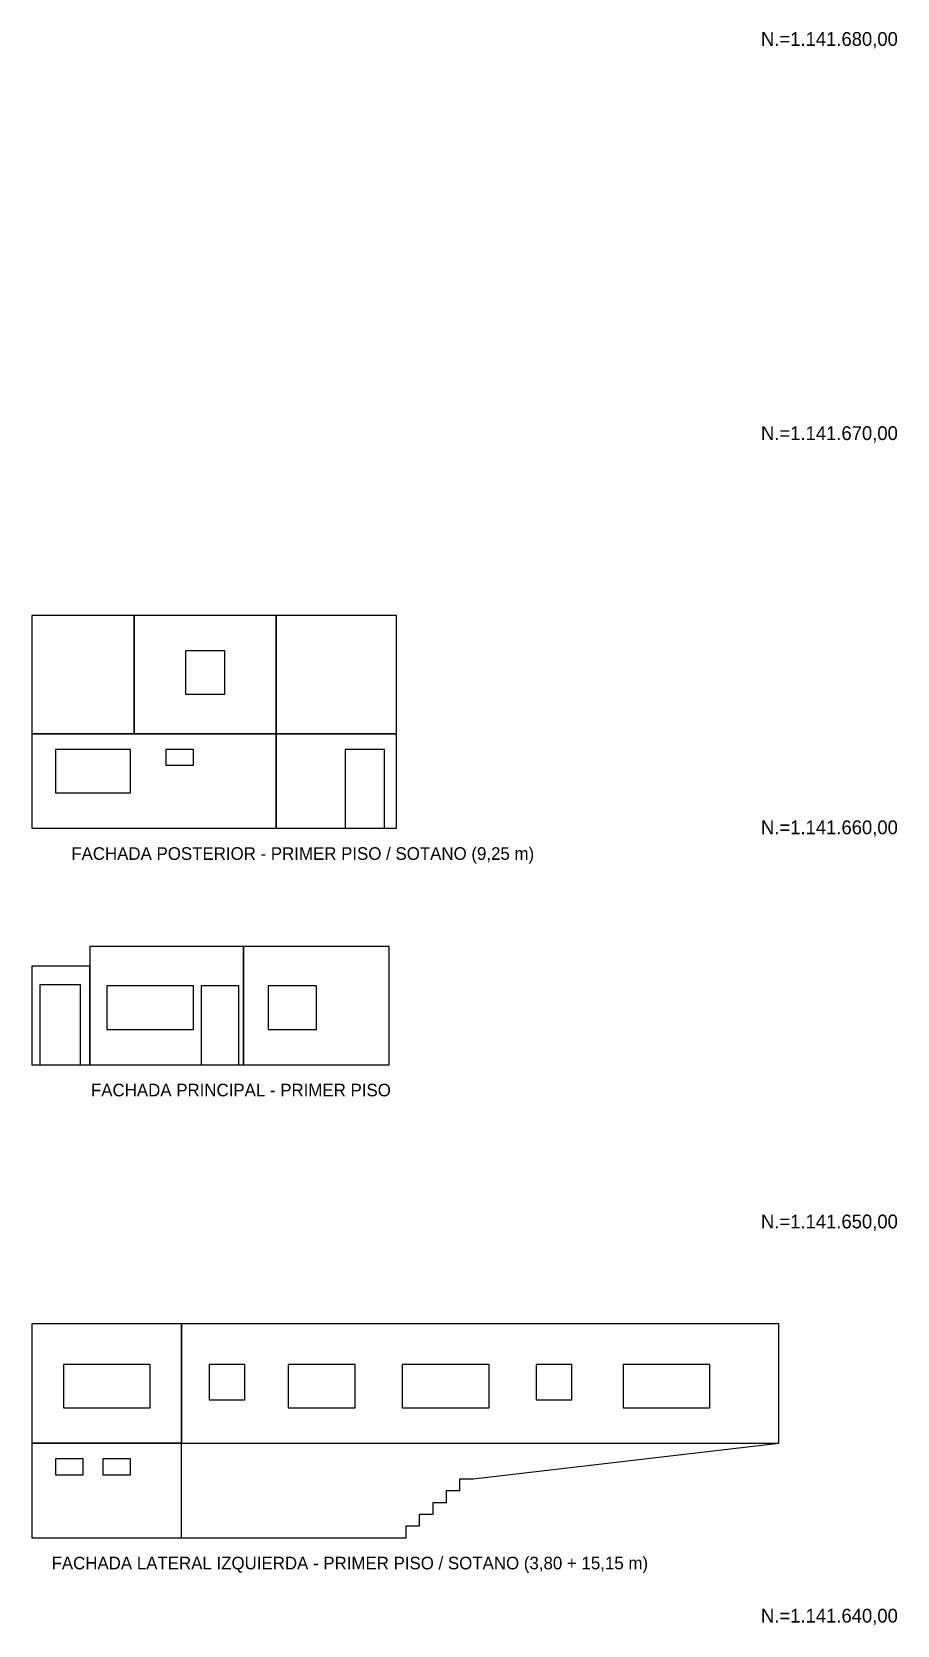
# Model space of a CAD drawing. Header units: metres. Extents: x -0.6 to 96.4, y -12 to 40.2.
# Drawn here: x 30 to 51.96, y -0.22 to 40.21 of the extents above; entities that cross this region are included whole.
import ezdxf

# ---------------------------------------------------------------- set-up
doc = ezdxf.new("R2010")
doc.units = ezdxf.units.M
doc.layers.add('FACHADAS_2D', color=3, linetype='CONTINUOUS')
doc.layers.add('LEVANTAMIENTO_POLIGONAL_UTM', color=7, linetype='CONTINUOUS')

msp = doc.modelspace()

# ---------------------------------------------------------------- linework, layer by layer
at = {"layer": 'FACHADAS_2D', "color": 7}
for p, q in [((32.6, 25.4), (30, 25.4)), ((30, 25.4), (30, 22.4)), ((32.6, 22.4), (32.6, 25.4)), ((36.2, 25.4), (32.6, 25.4)), ((32.6, 25.4), (32.6, 22.4)), ((36.2, 22.4), (36.2, 25.4)), ((39.25, 25.4), (36.2, 25.4)), ((36.2, 25.4), (36.2, 22.4)), ((39.25, 22.4), (39.25, 25.4)), ((30, 22.4), (32.6, 22.4)), ((32.6, 22.4), (36.2, 22.4)), ((36.2, 22.4), (39.25, 22.4)), ((35.37, 17), (31.47, 17)), ((31.47, 17), (31.47, 14)), ((35.37, 14), (35.37, 17)), ((39.07, 17), (35.37, 17)), ((35.37, 17), (35.37, 14)), ((39.07, 14), (39.07, 17)), ((31.47, 16.5), (30, 16.5)), ((30, 16.5), (30, 14)), ((31.47, 14), (31.47, 16.5)), ((30, 14), (31.47, 14)), ((31.47, 14), (35.37, 14)), ((35.37, 14), (39.07, 14)), ((33.8, 7.43), (30, 7.43)), ((30, 7.43), (30, 4.4)), ((33.8, 4.4), (33.8, 7.43)), ((48.95, 7.43), (33.8, 7.43)), ((33.8, 7.43), (33.8, 4.4)), ((48.95, 4.4), (48.95, 7.43)), ((30, 4.4), (33.8, 4.4)), ((33.8, 4.4), (48.95, 4.4))]:
    msp.add_line(p, q, dxfattribs=at)
at = {"layer": 'FACHADAS_2D', "color": 4}
for p, q in [((34.9, 24.5), (33.9, 24.5)), ((33.9, 24.5), (33.9, 23.4)), ((34.9, 23.4), (34.9, 24.5)), ((33.9, 23.4), (34.9, 23.4)), ((36.2, 22.4), (30, 22.4)), ((30, 22.4), (30, 20)), ((36.2, 20), (36.2, 22.4)), ((39.25, 22.4), (36.2, 22.4)), ((36.2, 22.4), (36.2, 20)), ((39.25, 20), (39.25, 22.4)), ((30, 20), (36.2, 20)), ((36.2, 20), (39.25, 20)), ((34.1, 16), (31.9, 16)), ((31.9, 16), (31.9, 14.9)), ((34.1, 14.9), (34.1, 16)), ((37.22, 16), (36, 16)), ((36, 16), (36, 14.9)), ((37.22, 14.9), (37.22, 16)), ((31.9, 14.9), (34.1, 14.9)), ((36, 14.9), (37.22, 14.9)), ((33.8, 4.4), (30, 4.4)), ((30, 4.4), (30, 2)), ((33.8, 2), (33.8, 4.4)), ((30, 2), (33.8, 2))]:
    msp.add_line(p, q, dxfattribs=at)
at = {"layer": 'FACHADAS_2D', "color": 3}
for p, q in [((32.5, 22), (30.6, 22)), ((30.6, 22), (30.6, 20.9)), ((32.5, 20.9), (32.5, 22)), ((34.1, 22), (33.4, 22)), ((33.4, 22), (33.4, 21.6)), ((34.1, 21.6), (34.1, 22)), ((38.95, 22), (37.95, 22)), ((37.95, 22), (37.95, 20)), ((38.95, 20), (38.95, 22)), ((33.4, 21.6), (34.1, 21.6)), ((30.6, 20.9), (32.5, 20.9)), ((37.95, 20), (38.95, 20)), ((31.23, 16.03), (30.2, 16.03)), ((30.2, 16.03), (30.2, 14)), ((31.23, 14), (31.23, 16.03)), ((35.25, 16), (34.3, 16)), ((34.3, 16), (34.3, 14)), ((35.25, 14), (35.25, 16)), ((30.2, 14), (31.23, 14)), ((34.3, 14), (35.25, 14)), ((33, 6.4), (30.8, 6.4)), ((30.8, 6.4), (30.8, 5.3)), ((33, 5.3), (33, 6.4)), ((35.4, 6.4), (34.5, 6.4)), ((34.5, 6.4), (34.5, 5.5)), ((35.4, 5.5), (35.4, 6.4)), ((38.2, 6.4), (36.5, 6.4)), ((36.5, 6.4), (36.5, 5.3)), ((38.2, 5.3), (38.2, 6.4)), ((41.6, 6.4), (39.4, 6.4)), ((39.4, 6.4), (39.4, 5.3)), ((41.6, 5.3), (41.6, 6.4)), ((43.7, 6.4), (42.8, 6.4)), ((42.8, 6.4), (42.8, 5.5)), ((43.7, 5.5), (43.7, 6.4)), ((47.2, 6.4), (45, 6.4)), ((45, 6.4), (45, 5.3)), ((47.2, 5.3), (47.2, 6.4)), ((30.8, 5.3), (33, 5.3)), ((34.5, 5.5), (35.4, 5.5)), ((36.5, 5.3), (38.2, 5.3)), ((39.4, 5.3), (41.6, 5.3)), ((42.8, 5.5), (43.7, 5.5)), ((45, 5.3), (47.2, 5.3)), ((31.3, 4), (30.6, 4)), ((30.6, 4), (30.6, 3.6)), ((31.3, 3.6), (31.3, 4)), ((32.5, 4), (31.8, 4)), ((31.8, 4), (31.8, 3.6)), ((32.5, 3.6), (32.5, 4)), ((30.6, 3.6), (31.3, 3.6)), ((31.8, 3.6), (32.5, 3.6))]:
    msp.add_line(p, q, dxfattribs=at)
at = {"layer": 'FACHADAS_2D', "color": 1}
for p, q in [((41.2, 3.5), (48.95, 4.4)), ((40.86, 3.2), (40.86, 3.5)), ((40.86, 3.5), (41.2, 3.5)), ((40.18, 2.6), (40.18, 2.9)), ((40.18, 2.9), (40.52, 2.9)), ((40.52, 2.9), (40.52, 3.2)), ((40.52, 3.2), (40.86, 3.2)), ((39.84, 2.3), (39.84, 2.6)), ((39.84, 2.6), (40.18, 2.6)), ((39.5, 2), (39.5, 2.3)), ((39.5, 2.3), (39.84, 2.3)), ((33.8, 2), (39.5, 2))]:
    msp.add_line(p, q, dxfattribs=at)

# ---------------------------------------------------------------- texts
at = {"layer": 'FACHADAS_2D', "color": 2}
for s, p in [('FACHADA POSTERIOR - PRIMER PISO / SOTANO (9,25 m)', (31, 19.2)), ('FACHADA PRINCIPAL - PRIMER PISO', (31.5, 13.2)), ('FACHADA LATERAL IZQUIERDA - PRIMER PISO / SOTANO (3,80 + 15,15 m)', (30.5, 1.2))]:
    msp.add_text(s, height=0.32, dxfattribs=at).set_placement(p)
at = {"layer": 'LEVANTAMIENTO_POLIGONAL_UTM', "color": 7}
for s, p in [('N.=1.141.680,00', (48.5, 39.85)), ('N.=1.141.670,00', (48.5, 29.85)), ('N.=1.141.660,00', (48.5, 19.85)), ('N.=1.141.650,00', (48.5, 9.85)), ('N.=1.141.640,00', (48.5, -0.15))]:
    msp.add_text(s, height=0.35, dxfattribs=at).set_placement(p)

doc.saveas('drawing.dxf')
